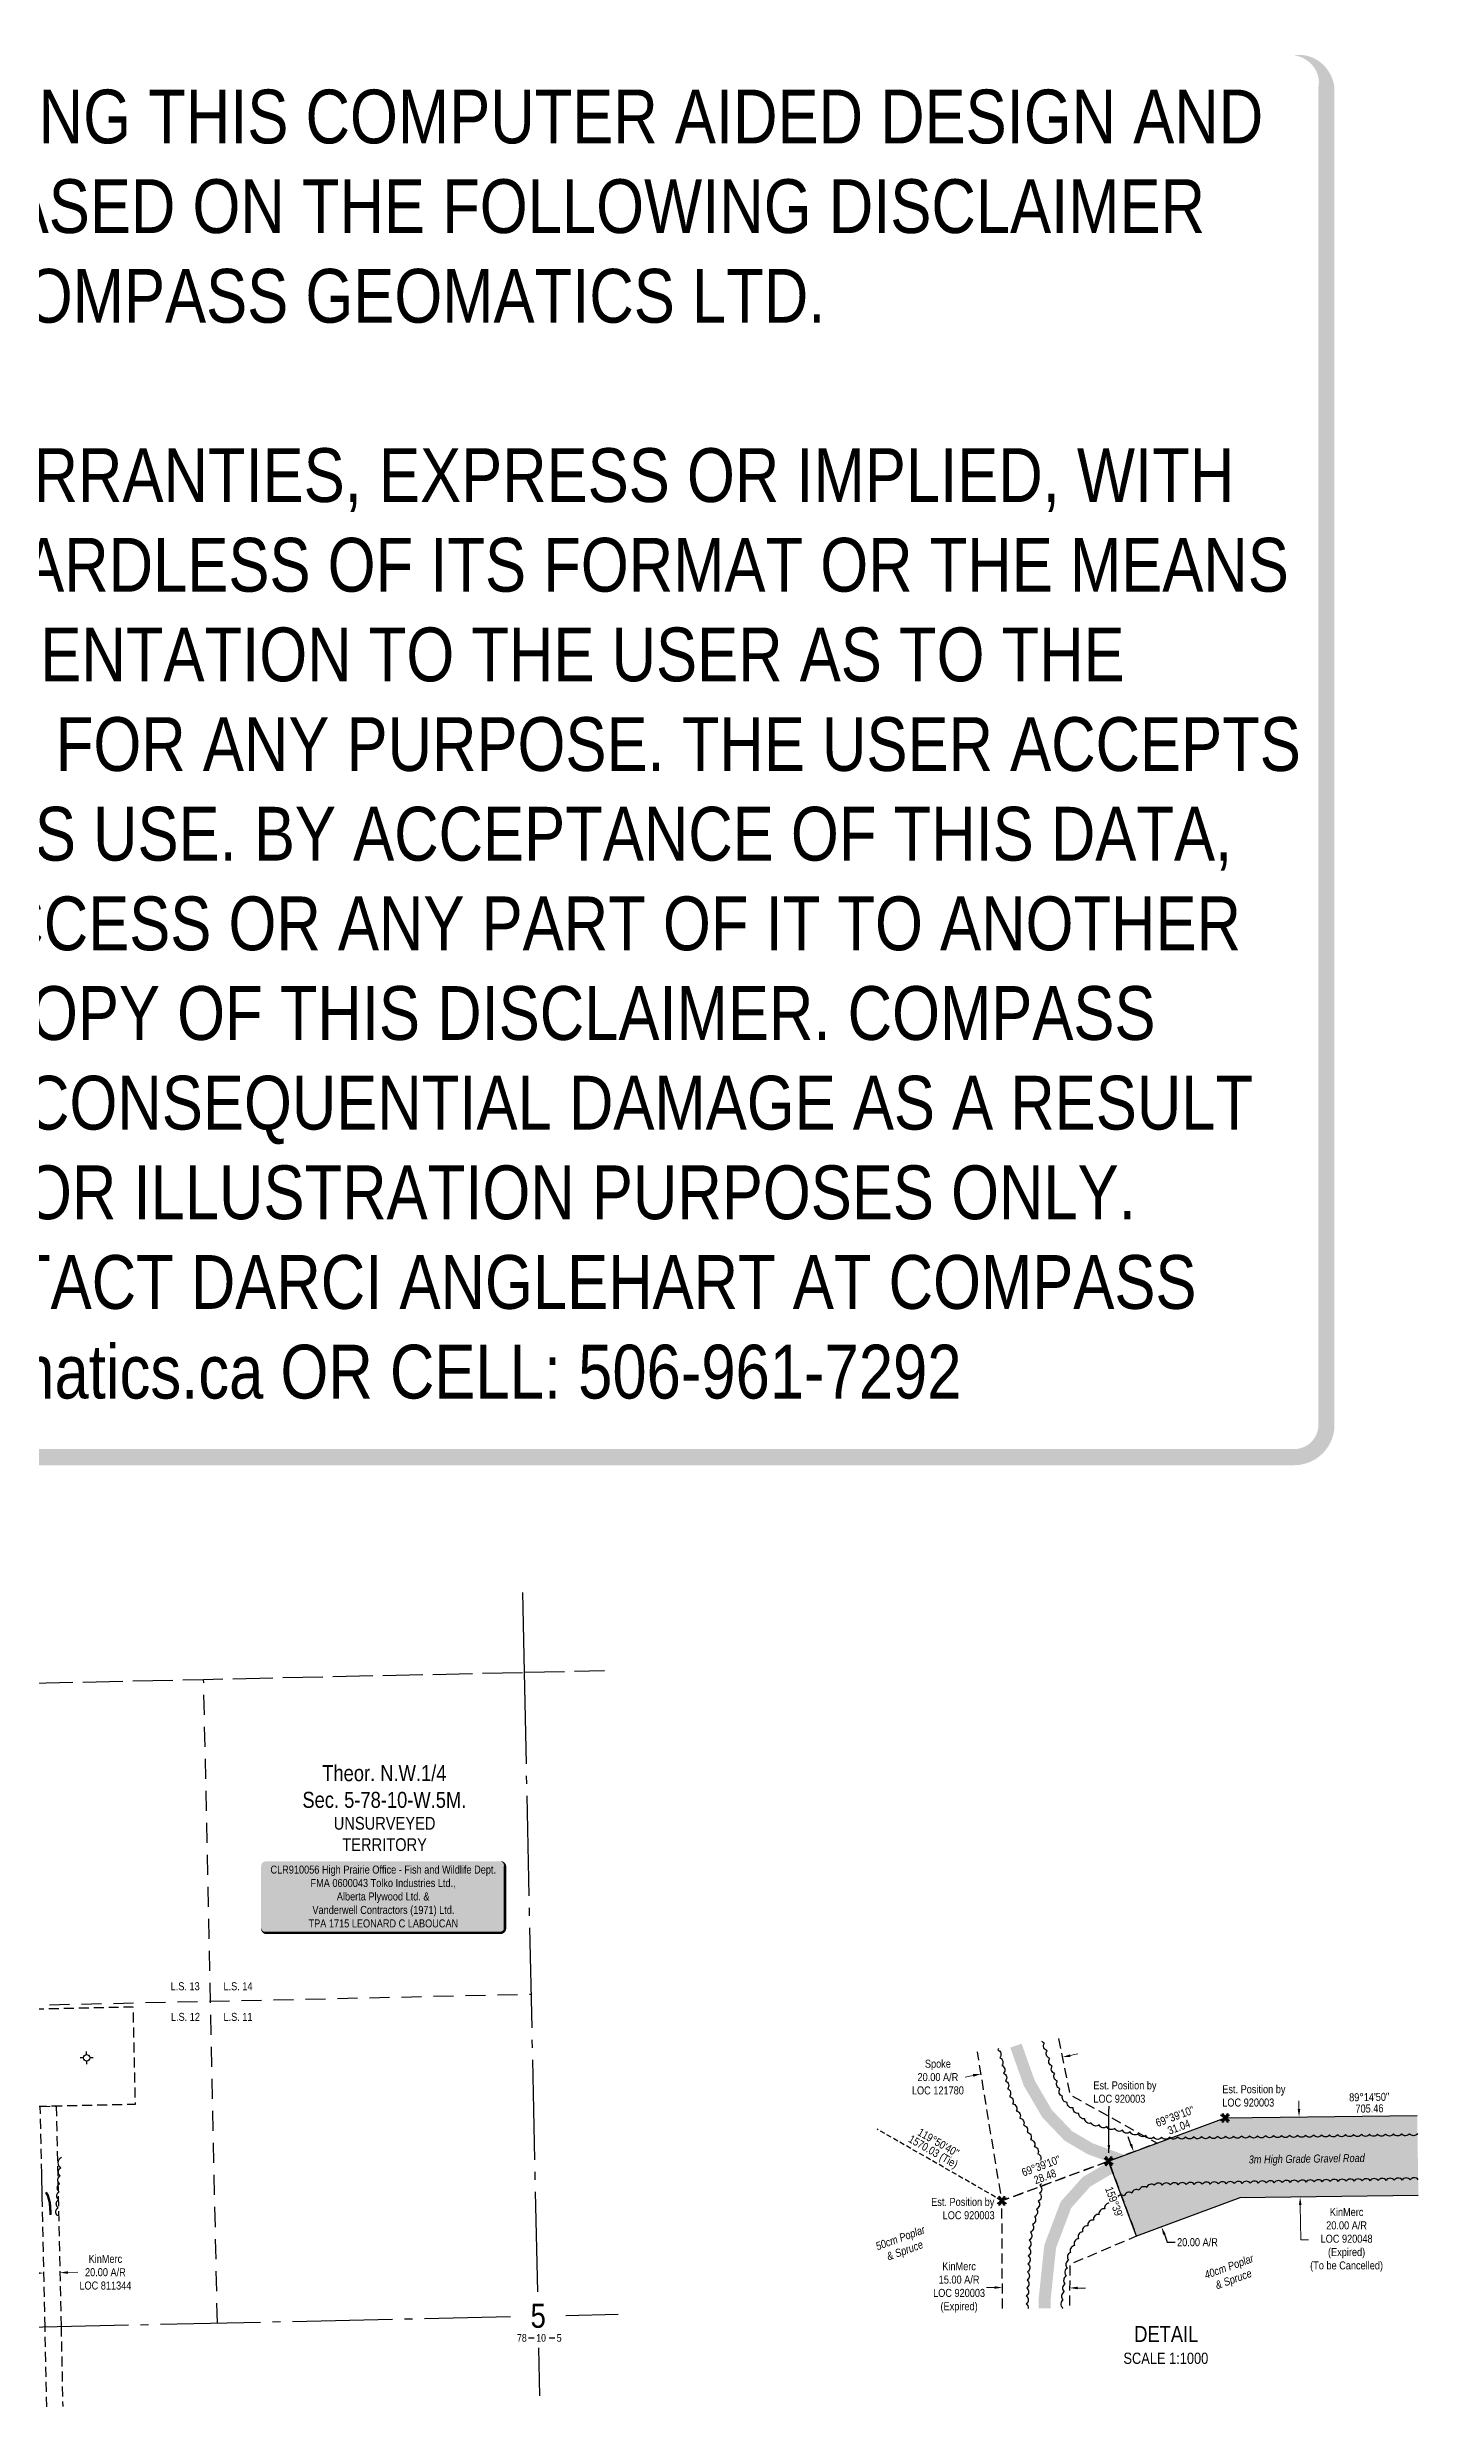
# Model space of a CAD drawing. Extents: x 589216 to 594376, y 6176108 to 6179908.
# Drawn here: x 592655 to 594376, y 6176960 to 6179908 of the extents above; entities that cross this region are included whole.
import ezdxf
from ezdxf.enums import TextEntityAlignment as Align

# ---------------------------------------------------------------- set-up
doc = ezdxf.new("R2010")
doc.units = 0
doc.header["$LTSCALE"] = 5
doc.header["$PDSIZE"] = 0.5
for name, pattern in [('0', [1, 1, 0]), ('foc-ACCESSROAD', [3.75, 2.5, -1.25]), ('foc-LSD', [8, 5, -3]), ('foc-QUARTERLINE', [33, 25, -3, 2, -3]), ('foc-TIELINE', [1.875, 1.25, -0.625]), ('foc-UNSURVEYED', [12.5, 10, -2.5])]:
    doc.linetypes.add(name, pattern=pattern)
doc.layers.get('Defpoints').update_dxf_attribs({"color": 9})
for name, color, linetype in [('10', 1, 'Continuous'), ('9', 3, 'Continuous'), ('AS-ROADS', 254, 'Continuous'), ('C-AR', 13, 'foc-ACCESSROAD'), ('C-SYMBOL', 7, 'Continuous'), ('CG-NOTES', 7, 'Continuous'), ('F-AR', 190, 'foc-ACCESSROAD'), ('F-WS', 190, 'foc-ACCESSROAD'), ('F-WS-S', 190, 'Continuous'), ('L-BD', 7, 'Continuous'), ('L-BD1', 253, 'Continuous'), ('L-MON', 1, 'Continuous'), ('L-QSEC', 8, 'foc-QUARTERLINE'), ('L-SECLBL', 7, 'Continuous'), ('L-SECTION-LSD', 7, 'foc-LSD'), ('L-TIE', 7, 'foc-TIELINE'), ('L-UNS-T', 3, 'Continuous'), ('L-USEC', 7, 'foc-UNSURVEYED'), ('P-PROPOSED', 10, 'Continuous'), ('P-PROPOSED-H', 21, 'Continuous'), ('P-TXT', 4, 'Continuous'), ('T-BUSH', 110, '0'), ('T-BUSH-T', 110, 'Continuous')]:
    doc.layers.add(name, color=color, linetype=linetype)
for name, color, linetype, lineweight in [('C-AR-T', 13, 'Continuous', 9), ('F-AR-T', 190, 'Continuous', 9), ('T-TEXT', 48, 'Continuous', 18)]:
    doc.layers.add(name, color=color, linetype=linetype, lineweight=lineweight)
doc.layers.add('DISCLAIMER', color=7, linetype='Continuous', plot=False)
doc.styles.add('100L', font='ARIALN.TTF', dxfattribs={"height": 11})
doc.styles.add('175L', font='ARIALN.TTF', dxfattribs={"height": 20})
doc.styles.add('80', font='ARIALN.TTF', dxfattribs={"height": 10})
doc.styles.add('80CG', font='ARIALN.TTF', dxfattribs={"height": 10})
doc.styles.add('80L', font='ARIALN.TTF', dxfattribs={"height": 10})
doc.styles.add('80LS', font='ARIALNI.TTF', dxfattribs={"height": 10})
doc.styles.add('SIMPLEX', font='ARIALN.TTF')
doc.dimstyles.new('Compass 5 000', dxfattribs={"dimscale": 5, "dimtxt": 9, "dimasz": 2, "dimexe": 0.2, "dimexo": 0.0625, "dimgap": 0.5, "dimtad": 0, "dimtih": 1, "dimtoh": 1, "dimzin": 0, "dimdsep": 46, "dimtxsty": '80CG', "dimcen": 0.1, "dimse1": 1, "dimse2": 1, "dimclrd": 256, "dimclrt": 256, "dimaunit": 1, "dimadec": 4, "dimazin": 0, "dimtfac": 0.06, "dimtofl": 0, "dimtmove": 0, "dimatfit": 1, "dimfxl": 0.2, "dimtolj": 1, "dimtzin": 0, "dimlwd": -1, "dimarcsym": 0})

# ---------------------------------------------------------------- blocks, each defined once
blk = doc.blocks.new('L-SECLBL')
at = {"layer": '9', "color": 7}
for p, q in [((-5.1, -27.8), (-12.3, -27.8)), ((20.7, -27.8), (13.5, -27.8))]:
    blk.add_line(p, q, dxfattribs=at)
at = {"layer": '10', "color": 2, "style": 'SIMPLEX'}
blk.add_attdef('SEC', text='', height=30, dxfattribs=at).set_placement((0, 0), align=Align.MIDDLE)
at = {"layer": '10', "color": 5, "style": '80L'}
blk.add_attdef('TWP', text='', height=9.5, dxfattribs=at).set_placement((-14.4, -27.4), align=Align.MIDDLE_RIGHT)
blk.add_attdef('RGE', text='', height=9.5, dxfattribs=at).set_placement((3.6, -27.4), align=Align.MIDDLE_CENTER)
blk.add_attdef('MER', text='', height=9.5, dxfattribs=at).set_placement((23.2, -27.4), align=Align.MIDDLE_LEFT)
blk = doc.blocks.new('*U432')
h = blk.add_hatch(color=255)
edge = h.paths.add_edge_path()
edge.add_line((-146.5, -45.5), (146.5, -45.5))
edge.add_arc((146.5, -39.5), 6, 270, 360)
edge.add_line((152.5, -39.5), (152.5, 38))
edge.add_arc((146.5, 38), 6, 0, 90)
edge.add_line((146.5, 44), (-146.5, 44))
edge.add_arc((-146.5, 38), 6, 90, 180)
edge.add_line((-152.5, 38), (-152.5, -39.5))
edge.add_arc((-146.5, -39.5), 6, 180, 270)
at = {"color": 44, "flags": 128}
blk.add_lwpolyline([(-146.5, -45.5, 3, 3, 0), (146.5, -45.5, 3, 3, 0.414214), (152.5, -39.5, 3, 3, 0), (152.5, 38, 3, 0, 0.414214), (146.5, 44, 0, 0, 0), (-146.5, 44, 0, 0, 0.414214), (-152.5, 38, 0, 0, 0), (-152.5, -39.5, 0, 3, 0.414214)], format="xyseb", close=True, dxfattribs=at)
at = {"color": 44, "style": '80'}
blk.add_attdef('ENTER_TEXT_001', (-36, -5), '', height=10, dxfattribs=at)
blk = doc.blocks.new('*D439')
at = {"layer": 'C-AR-T', "transparency": 16777216}
for p, q in [((592641.3, 6177127.2), (592631.3, 6177127)), ((592681.3, 6177128.1), (592693.9, 6177128.4))]:
    blk.add_line(p, q, dxfattribs=at)
for points in [[(592681.3, 6177129.7), (592681.3, 6177126.4), (592671.3, 6177127.9)], [(592641.3, 6177128.9), (592641.3, 6177125.6), (592651.3, 6177127.4)]]:
    blk.add_solid(points, dxfattribs=at)
at = {"layer": 'Defpoints', "color": 0, "transparency": 16777216}
for p in [(592649.8, 6177196), (592669.8, 6177196.4), (592671.3, 6177127.9)]:
    blk.add_point(p, dxfattribs=at)
at = {"layer": 'C-AR-T', "transparency": 16777216, "insert": (592728.2, 6177128.4), "char_height": 10, "attachment_point": 5, "style": '80CG'}
blk.add_mtext('\\A1;KinMerc\\P20.00 A/R\\PLOC 811344', dxfattribs=at)
blk = doc.blocks.new('GABD')
for p, q in [((-0.81, 0), (-1.62, 0)), ((0, 0.81), (0, 1.62)), ((1.62, 0), (0.81, 0)), ((0, -0.81), (0, -1.62))]:
    blk.add_line(p, q)
blk.add_circle((0, 0), 0.8)
blk = doc.blocks.new('TEMP')
h = blk.add_hatch(color=255)
h.dxf.hatch_style = 1
h.paths.add_polyline_path([(0, 0.25), (-0.67, 1.15), (-0.67, 0.67), (-1.15, 0.67), (-0.25, 0), (-1.15, -0.67), (-0.67, -0.67), (-0.67, -1.15), (0, -0.25), (0.67, -1.15), (0.67, -0.67), (1.15, -0.67), (0.25, 0), (1.15, 0.67), (0.67, 0.67), (0.67, 1.15)])
h.paths.add_polyline_path([(0.57, 0.85), (0.57, 0.57), (0.85, 0.57), (0.08, 0), (0.85, -0.57), (0.57, -0.57), (0.57, -0.85), (0, -0.08), (-0.57, -0.85), (-0.57, -0.57), (-0.85, -0.57), (-0.08, 0), (-0.85, 0.57), (-0.57, 0.57), (-0.57, 0.85), (0, 0.08)], flags=16)
h = blk.add_hatch(color=1)
h.dxf.hatch_style = 1
h.paths.add_polyline_path([(0, 0.08), (-0.57, 0.85), (-0.57, 0.57), (-0.85, 0.57), (-0.08, 0), (-0.85, -0.57), (-0.57, -0.57), (-0.57, -0.85), (0, -0.08), (0.57, -0.85), (0.57, -0.57), (0.85, -0.57), (0.08, 0), (0.85, 0.57), (0.57, 0.57), (0.57, 0.85)])
at = {"color": 1}
for p, q in [((-0.08, 0), (0.08, 0)), ((0, 0.08), (0, -0.08))]:
    blk.add_line(p, q, dxfattribs=at)
at = {"color": 255, "flags": 128}
blk.add_lwpolyline([(-0.25, 0), (-1.15, 0.67), (-0.67, 0.67), (-0.67, 1.15), (0, 0.25), (0.67, 1.15), (0.67, 0.67), (1.15, 0.67), (0.25, 0), (1.15, -0.67), (0.67, -0.67), (0.67, -1.15), (0, -0.25), (-0.67, -1.15), (-0.67, -0.67), (-1.15, -0.67)], close=True, dxfattribs=at)
at = {"color": 1, "flags": 128}
blk.add_lwpolyline([(-0.08, 0), (-0.85, 0.57), (-0.57, 0.57), (-0.57, 0.85), (0, 0.08), (0.57, 0.85), (0.57, 0.57), (0.85, 0.57), (0.08, 0), (0.85, -0.57), (0.57, -0.57), (0.57, -0.85), (0, -0.08), (-0.57, -0.85), (-0.57, -0.57), (-0.85, -0.57)], close=True, dxfattribs=at)
blk = doc.blocks.new('*D460')
at = {"layer": 'C-AR-T', "transparency": 16777216}
for p, q in [((594220.3, 6177332.4), (594220.1, 6177342.4)), ((594221.9, 6177212.4), (594222.4, 6177168.8)), ((594222.4, 6177168.8), (594232.4, 6177168.8))]:
    blk.add_line(p, q, dxfattribs=at)
at = {"layer": 'C-AR-T', "linetype": 'Continuous', "transparency": 16777216}
for points in [[(594221.9, 6177332.4), (594218.6, 6177332.4), (594220.4, 6177322.4)], [(594223.5, 6177212.5), (594220.2, 6177212.4), (594221.7, 6177222.4)]]:
    blk.add_solid(points, dxfattribs=at)
at = {"layer": 'Defpoints', "color": 0, "linetype": 'Continuous', "transparency": 16777216}
for p in [(594222.6, 6177322.4), (594221.7, 6177222.4), (594223.9, 6177222.5)]:
    blk.add_point(p, dxfattribs=at)
at = {"layer": 'C-AR-T', "linetype": 'Continuous', "transparency": 16777216, "insert": (594279.8, 6177168.8), "char_height": 10, "attachment_point": 5, "style": '80CG'}
blk.add_mtext('\\A1;KinMerc\\P20.00 A/R\\PLOC 920048\\P(Expired)\\P(To be Cancelled)', dxfattribs=at)
blk = doc.blocks.new('*D461')
at = {"layer": 'Defpoints', "color": 0, "linetype": 'Continuous', "transparency": 16777216}
for p in [(594022.7, 6177282.2), (594057.4, 6177188.4), (594048.5, 6177185.1)]:
    blk.add_point(p, dxfattribs=at)
at = {"layer": 'P-TXT', "transparency": 16777216}
for p, q in [((594010.3, 6177288.2), (594006.8, 6177297.6)), ((594052, 6177175.8), (594055.6, 6177165.9)), ((594055.6, 6177165.9), (594065.6, 6177165.9))]:
    blk.add_line(p, q, dxfattribs=at)
at = {"layer": 'P-TXT', "linetype": 'Continuous', "transparency": 16777216}
for points in [[(594011.8, 6177288.8), (594008.7, 6177287.7), (594013.7, 6177278.9)], [(594053.5, 6177176.3), (594050.4, 6177175.2), (594048.5, 6177185.1)]]:
    blk.add_solid(points, dxfattribs=at)
at = {"layer": 'P-TXT', "linetype": 'Continuous', "transparency": 16777216, "insert": (594093.4, 6177165.9), "char_height": 10, "attachment_point": 5, "style": '80CG'}
blk.add_mtext('\\A1;20.00 A/R', dxfattribs=at)
blk = doc.blocks.new('*D462')
at = {"layer": 'Defpoints', "color": 0, "linetype": 'Continuous', "transparency": 16777216}
for p in [(593924.3, 6177397.6), (593924.4, 6177397.1), (593822.7, 6177376.8)]:
    blk.add_point(p, dxfattribs=at)
at = {"layer": 'F-AR-T', "transparency": 16777216}
for p, q in [((593934.2, 6177399.1), (593944, 6177401.1)), ((593813.1, 6177374.2), (593803.2, 6177372.2))]:
    blk.add_line(p, q, dxfattribs=at)
at = {"layer": 'F-AR-T', "linetype": 'Continuous', "transparency": 16777216}
for points in [[(593933.9, 6177400.7), (593934.6, 6177397.4), (593924.4, 6177397.1)], [(593812.7, 6177375.9), (593813.4, 6177372.6), (593822.9, 6177376.2)]]:
    blk.add_solid(points, dxfattribs=at)
at = {"layer": 'F-AR-T', "linetype": 'Continuous', "transparency": 16777216, "insert": (593768.9, 6177372.2), "char_height": 10, "attachment_point": 5, "style": '80CG'}
blk.add_mtext('\\A1;Spoke\\P20.00 A/R\\PLOC 121780', dxfattribs=at)
blk = doc.blocks.new('*D463')
at = {"layer": 'C-AR-T', "transparency": 16777216}
for p, q in [((593839.7, 6177109.3), (593829.7, 6177109.4)), ((593943.6, 6177108.7), (593953.6, 6177108.7))]:
    blk.add_line(p, q, dxfattribs=at)
at = {"layer": 'C-AR-T', "linetype": 'Continuous', "transparency": 16777216}
for points in [[(593839.7, 6177111), (593839.6, 6177107.7), (593849.7, 6177109.3)], [(593943.6, 6177110.4), (593943.6, 6177107.1), (593933.6, 6177108.8)]]:
    blk.add_solid(points, dxfattribs=at)
at = {"layer": 'Defpoints', "color": 0, "linetype": 'Continuous', "transparency": 16777216}
for p in [(593933.6, 6177108.8), (593849.6, 6177095.4), (593933.5, 6177094.9)]:
    blk.add_point(p, dxfattribs=at)
at = {"layer": 'C-AR-T', "linetype": 'Continuous', "transparency": 16777216, "insert": (593795.4, 6177109.4), "char_height": 10, "attachment_point": 5, "style": '80CG'}
blk.add_mtext('\\A1;KinMerc\\P15.00 A/R\\PLOC 920003\\P(Expired)', dxfattribs=at)
blk = doc.blocks.new('Disclaimer_Legal')
at = {"layer": 'DISCLAIMER', "color": 254, "flags": 128}
blk.add_lwpolyline([(-3612.9, -1104.6, 37.5, 37.5, 0), (4096.1, -1104.6, 37.5, 37.5, 0.414214), (4171.1, -1029.6, 37.5, 37.5, 0), (4171.1, 2078.7, 37.5, 0, 0.414214), (4096.1, 2153.7, 0, 0, 0), (-3612.9, 2153.7, 0, 0, 0.414214), (-3687.9, 2078.7, 0, 0, 0), (-3687.9, -1029.6, 0, 37.5, 0.414214)], format="xyseb", close=True, dxfattribs=at)
at = {"layer": 'DISCLAIMER', "color": 254, "insert": (241.6, 533.9), "char_height": 125, "width": 7717.568, "attachment_point": 5, "style": '80'}
blk.add_mtext('NOTICE TO THE CORPORATION, PERSON &/OR PERSONS REGARDING THIS COMPUTER AIDED DESIGN AND DRAFTING (CADD) FILES. ACCEPTANCE OF THE CADD DATA IS BASED ON THE FOLLOWING DISCLAIMER WHICH COVERS ALL CADD DATA RECIEVED FROM COMPASS GEOMATICS LTD.\\P{\\fArial Narrow|b1|i0|c0|p34;DISCLAIMER}\\PCOMPASS GEOMATICS LTD. MAKES NO REPRESENTATION OR WARRANTIES, EXPRESS OR IMPLIED, WITH RESPECT TO THE REUSE OF THE DATA PROVIDED HEREWITH, REGARDLESS OF ITS FORMAT OR THE MEANS OF ITS TRANSMISSION. THERE IS NO GUARANTEE OR REPRESENTATION TO THE USER AS TO THE ACCURACY, CURRENCY, SUITABILITY OR RELIABILITY OF THIS DATA FOR ANY PURPOSE. THE USER ACCEPTS THE DATA "AS IS", AND ASSUMES ALL RISKS ASSOCIATED WITH ITS USE. BY ACCEPTANCE OF THIS DATA, THE USER AGREES NOT TO TRANSMIT THIS DATA OR PROVIDE ACCESS OR ANY PART OF IT TO ANOTHER PARTY UNLESS THE USER SHALL INCLUDE WITH THE DATA A COPY OF THIS DISCLAIMER. COMPASS GEOMATICS LTD. ASSUMES NO RESPONSIBILITY FOR ACTUAL OR CONSEQUENTIAL DAMAGE AS A RESULT OF ANY USER\'S RELIANCE ON THIS DATA. THIS CADD FILE IS FOR ILLUSTRATION PURPOSES ONLY.\\PIF YOU REQUIRE MORE ACCURATE INFORMATION, PLEASE CONTACT DARCI ANGLEHART AT COMPASS GEOMATICS LTD. VIA EMAIL: darci.anglehart@compassgeomatics.ca OR CELL: 506-961-7292', dxfattribs=at)

msp = doc.modelspace()

# ---------------------------------------------------------------- hatches: boundary and pattern name
at = {"layer": 'P-PROPOSED-H'}
h = msp.add_hatch(color=256, dxfattribs=at)
h.dxf.hatch_style = 1
h.paths.add_polyline_path([(594369.488, 6177224.378), (594146.413, 6177221.447), (594017.139, 6177173.504), (593982.381, 6177267.227), (594127.839, 6177321.172), (594368.174, 6177324.33)])

# ---------------------------------------------------------------- linework, layer by layer
at = {"layer": 'AS-ROADS', "flags": 128}
for points, const_width in [([(594000.853, 6177267.479), (593979.973, 6177275.164), (593959.208, 6177282.714), (593931.938, 6177298.764), (593905.378, 6177326.579), (593883.088, 6177364.764), (593866.483, 6177411.557)], 14.994), ([(594368.873, 6177271.18), (594035.738, 6177265.289), (594000.848, 6177267.454), (593979.138, 6177255.724), (593954.633, 6177241.369), (593928.948, 6177212.619), (593909.233, 6177160.379), (593902.353, 6177094.764), (593902.295, 6177083.314)], 14.994), ([(592659.759, 6177200.091), (592658.742, 6177215.148), (592656.202, 6177224.441), (592653.783, 6177228.247)], 2.999)]:
    msp.add_lwpolyline(points, dxfattribs=dict(at, const_width=const_width))
at = {"layer": 'C-AR'}
msp.add_lwpolyline([(592654.883, 6176960.287), (592652.741, 6177060.214), (592649.256, 6177222.812), (592649.074, 6177231.296), (592648.826, 6177242.822), (592648.645, 6177251.305), (592646.841, 6177335.481), (592666.846, 6177335.921), (592672.746, 6177060.653), (592674.888, 6176960.727)], dxfattribs=at)
at = {"layer": 'C-AR', "flags": 128}
msp.add_lwpolyline([(593849.644, 6177083.026), (593848.907, 6177217.726), (593982.381, 6177267.227), (594017.139, 6177173.504), (593933.769, 6177138.079), (593933.445, 6177083.484)], dxfattribs=at)
at = {"layer": 'F-AR', "flags": 128}
msp.add_lwpolyline([(593919.664, 6177420.302), (593934.032, 6177350.218), (594042.995, 6177289.706), (593982.381, 6177267.227), (593848.907, 6177217.726), (593818.334, 6177403.639)], dxfattribs=at)
at = {"layer": 'F-WS', "flags": 128}
msp.add_lwpolyline([(592673.259, 6177336.059), (592653.254, 6177335.618), (592643.252, 6177335.398), (592640.636, 6177457.431), (592762.667, 6177460.115), (592765.283, 6177338.083), (592673.259, 6177336.059)], close=True, dxfattribs=at)
at = {"layer": 'L-QSEC', "flags": 128}
for points in [[(593252.04, 6177877.955), (593249.897, 6177977.894)], [(593268.635, 6177103.766), (593252.04, 6177877.955)], [(592467.075, 6177056.139), (593234.548, 6177073.02)], [(593303.787, 6177074.543), (593369.215, 6177075.982)], [(593271.419, 6176973.848), (593270.134, 6177033.81)]]:
    msp.add_lwpolyline(points, dxfattribs=at)
at = {"layer": 'L-SECTION-LSD', "flags": 128}
for points in [[(592868.217, 6177064.962), (592851.009, 6177869.133)], [(592458.531, 6177458.227), (593260.659, 6177475.871)]]:
    msp.add_lwpolyline(points, dxfattribs=at)
at = {"layer": 'L-TIE'}
msp.add_line((593848.907, 6177217.726), (593693.07, 6177307.138), dxfattribs=at)
at = {"layer": 'L-USEC', "flags": 128}
for points in [[(592449.986, 6177860.31), (592851.009, 6177869.133), (593252.04, 6177877.955)], [(593252.04, 6177877.955), (593351.976, 6177880.153)]]:
    msp.add_lwpolyline(points, dxfattribs=at)
at = {"layer": 'P-PROPOSED'}
msp.add_lwpolyline([(594369.488, 6177224.378), (594146.413, 6177221.447), (594017.139, 6177173.504), (593982.381, 6177267.227), (594127.839, 6177321.172), (594368.174, 6177324.33)], dxfattribs=at)
at = {"layer": 'T-BUSH', "linetype": 'Continuous', "flags": 128}
for points in [[(593844.902, 6177408.008, -0.08602632), (593843.823, 6177406.225, -0.52056705), (593846.237, 6177396.525, -0.52056705), (593848.652, 6177386.825, -0.52056705), (593851.066, 6177377.125, -0.52056705), (593853.481, 6177367.425, -0.52056705), (593855.896, 6177357.725, -0.52056705), (593858.31, 6177348.025, -0.52056705), (593862.345, 6177338.926, -0.52056705), (593866.845, 6177330, -0.52056705), (593871.345, 6177321.074, -0.52056705), (593875.845, 6177312.149, -0.52056705), (593880.345, 6177303.223, -0.52056705), (593884.845, 6177294.297, -0.52056705), (593889.345, 6177285.371, -0.52056705), (593893.845, 6177276.445, -0.52056705), (593896.236, 6177267.021, -0.52056705), (593896.201, 6177257.025, -0.52056705), (593896.167, 6177247.029, -0.52056705), (593896.132, 6177237.033, -0.52056705), (593896.097, 6177227.037, -0.52056705), (593894.445, 6177217.248, -0.52056705), (593891.97, 6177207.563, -0.52056705), (593889.494, 6177197.878, -0.52056705), (593887.019, 6177188.194, -0.52056705), (593884.543, 6177178.509, -0.52056705), (593882.934, 6177168.693, -0.52056705), (593882.435, 6177158.71, -0.52056705), (593881.935, 6177148.726, -0.52056705), (593881.435, 6177138.743, -0.52056705), (593880.936, 6177128.759, -0.52056705), (593880.436, 6177118.775, -0.52056705), (593879.937, 6177108.792, -0.52056705), (593879.437, 6177098.808, -0.52056705), (593879.201, 6177088.817, -0.27094289), (593881.732, 6177083.201, -0.27094289)], [(594368.468, 6177301.675, -0.52056705), (594358.473, 6177301.532, -0.52056705), (594348.478, 6177301.388, -0.52056705), (594338.483, 6177301.245, -0.52056705), (594328.488, 6177301.101, -0.52056705), (594318.493, 6177300.958, -0.52056705), (594308.498, 6177300.815, -0.52056705), (594298.503, 6177300.671, -0.52056705), (594288.508, 6177300.528, -0.52056705), (594278.513, 6177300.384, -0.52056705), (594268.518, 6177300.241, -0.52056705), (594258.523, 6177300.098, -0.52056705), (594248.528, 6177299.954, -0.52056705), (594238.533, 6177299.811, -0.52056705), (594228.538, 6177299.667, -0.52056705), (594218.543, 6177299.524, -0.52056705), (594208.548, 6177299.381, -0.52056705), (594198.553, 6177299.237, -0.52056705), (594188.558, 6177299.094, -0.52056705), (594178.563, 6177298.951, -0.52056705), (594168.568, 6177298.807, -0.52056705), (594158.573, 6177298.664, -0.52056705), (594148.578, 6177298.52, -0.52056705), (594138.583, 6177298.377, -0.52056705), (594128.588, 6177298.234, -0.52056705), (594118.593, 6177298.09, -0.52056705), (594108.598, 6177297.947, -0.52056705), (594098.603, 6177297.803, -0.52056705), (594088.608, 6177297.66, -0.52056705), (594078.613, 6177297.517, -0.52056705), (594068.617, 6177297.373, -0.52056705), (594058.622, 6177297.23, -0.52056705), (594048.627, 6177297.086, -0.52056705), (594038.641, 6177297.028, -0.52056705), (594028.896, 6177299.254, -0.52056705), (594019.151, 6177301.48, -0.52056705), (594009.406, 6177303.706, -0.52056705), (593999.661, 6177305.932, -0.52056705), (593989.916, 6177308.158, -0.52056705), (593980.171, 6177310.384, -0.52056705), (593970.426, 6177312.609, -0.52056705), (593960.681, 6177314.835, -0.52056705), (593952.555, 6177320.106, -0.52056705), (593945.265, 6177326.944, -0.52056705), (593937.974, 6177333.782, -0.52056705), (593930.683, 6177340.621, -0.52056705), (593924.696, 6177348.299, -0.52056705), (593921.484, 6177357.765, -0.52056705), (593918.273, 6177367.231, -0.52056705), (593915.062, 6177376.698, -0.52056705), (593911.85, 6177386.164, -0.52056705), (593908.639, 6177395.63, -0.52056705), (593905.427, 6177405.096, -0.52056705), (593902.216, 6177414.562, -0.16909937), (593898.941, 6177416.895, -0.16909937)], [(594369.254, 6177243.936, 0.52056705), (594359.26, 6177243.729, 0.52056705), (594349.266, 6177243.522, 0.52056705), (594339.272, 6177243.315, 0.52056705), (594329.278, 6177243.108, 0.52056705), (594319.284, 6177242.901, 0.52056705), (594309.29, 6177242.694, 0.52056705), (594299.296, 6177242.487, 0.52056705), (594289.302, 6177242.28, 0.52056705), (594279.308, 6177242.073, 0.52056705), (594269.314, 6177241.866, 0.52056705), (594259.321, 6177241.659, 0.52056705), (594249.327, 6177241.452, 0.52056705), (594239.333, 6177241.245, 0.52056705), (594229.339, 6177241.038, 0.52056705), (594219.345, 6177240.831, 0.52056705), (594209.351, 6177240.624, 0.52056705), (594199.357, 6177240.417, 0.52056705), (594189.363, 6177240.21, 0.52056705), (594179.369, 6177240.003, 0.52056705), (594169.375, 6177239.796, 0.52056705), (594159.381, 6177239.59, 0.52056705), (594149.387, 6177239.383, 0.52056705), (594139.393, 6177239.176, 0.52056705), (594129.4, 6177238.969, 0.52056705), (594119.406, 6177238.762, 0.52056705), (594109.412, 6177238.555, 0.52056705), (594099.418, 6177238.348, 0.52056705), (594089.424, 6177238.141, 0.52056705), (594079.43, 6177237.934, 0.52056705), (594069.436, 6177237.727, 0.52056705), (594059.442, 6177237.52, 0.52056705), (594049.448, 6177237.313, 0.52056705), (594039.454, 6177237.106, 0.52056705), (594029.964, 6177234.25, 0.52056705), (594020.593, 6177230.772, 0.52056705), (594011.221, 6177227.295, 0.52056705), (594001.849, 6177223.817, 0.52056705), (593992.478, 6177220.34, 0.52056705), (593984.455, 6177214.765, 0.52056705), (593977.407, 6177207.677, 0.52056705), (593970.358, 6177200.589, 0.52056705), (593963.31, 6177193.501, 0.52056705), (593956.261, 6177186.413, 0.52056705), (593949.708, 6177178.947, 0.52056705), (593944.708, 6177170.29, 0.52056705), (593939.709, 6177161.634, 0.52056705), (593934.71, 6177152.978, 0.52056705), (593932.124, 6177143.495, 0.52056705), (593930.762, 6177133.592, 0.52056705), (593929.399, 6177123.689, 0.52056705), (593928.036, 6177113.786, 0.52056705), (593926.673, 6177103.884, 0.52056705), (593925.31, 6177093.981, 0.52056705), (593925.064, 6177083.998, 0.03688447), (593924.364, 6177083.434, 0.03688447)]]:
    msp.add_lwpolyline(points, format="xyb", dxfattribs=at)
at = {"layer": 'T-BUSH', "flags": 128}
msp.add_lwpolyline([(592668.516, 6177198.996, -0.52056705), (592669.144, 6177208.972, -0.52056705), (592669.772, 6177218.948, -0.52056705), (592670.4, 6177228.925, -0.52056705), (592671.028, 6177238.901, -0.52056705), (592671.656, 6177248.877, -0.52056705), (592672.284, 6177258.853, -0.52056705), (592673.118, 6177272.103, -0.52056705)], format="xyb", dxfattribs=at)

# ---------------------------------------------------------------- block references
at = {"linetype": 'Continuous', "xscale": 0.5375512000738386, "yscale": 0.5375512000738386, "zscale": 0.5375512000738386}
msp.add_blockref('Disclaimer_Legal', (592012.433, 6178740.603), dxfattribs=at)
ref = msp.add_blockref('*U432', (593075.338, 6177597.862), dxfattribs=dict(xscale=0.99960621, yscale=0.99960621, zscale=0.99960621))
ref.add_attrib('ENTER_TEXT_001', 'CLR910056 High Prairie Office - Fish and Wildlife Dept.', (592934.578, 6177626.464), dxfattribs={"color": 44, "height": 9.99606, "style": '80'})
ref.add_attrib('ENTER_TEXT_002', 'FMA 0600043 Tolko Industries Ltd.,', (592984.64, 6177609.763), dxfattribs={"color": 44, "height": 9.99606, "style": '80'})
ref.add_attrib('ENTER_TEXT_003', 'Alberta Plywood Ltd. &', (593017.54, 6177592.932), dxfattribs={"color": 44, "height": 9.99606, "style": '80'})
ref.add_attrib('ENTER_TEXT_004', 'Vanderwell Contractors (1971) Ltd.', (592987.01, 6177576.095), dxfattribs={"color": 44, "height": 9.99606, "style": '80'})
ref.add_attrib('ENTER_TEXT_005', 'TPA 1715 LEONARD C LABOUCAN', (592982.134, 6177559.258), dxfattribs={"color": 44, "height": 9.99606, "style": '80'})
at = {"layer": 'F-WS-S', "color": 2, "xscale": 4.998031049999994, "yscale": 4.998031049999994, "zscale": 4.998031049999994}
msp.add_blockref('GABD', (592704.738, 6177396.31), dxfattribs=at)
at = {"layer": 'L-MON', "xscale": 4.99803105, "yscale": 4.99803105, "zscale": 4.99803105}
for p in [(594127.839, 6177321.172), (593848.907, 6177217.726)]:
    msp.add_blockref('TEMP', p, dxfattribs=at)
at = {"layer": 'L-MON', "linetype": 'Continuous', "xscale": 4.99803105, "yscale": 4.99803105, "zscale": 4.99803105}
msp.add_blockref('TEMP', (593982.381, 6177267.227), dxfattribs=at)
at = {"layer": 'L-SECLBL', "xscale": 0.99960621, "yscale": 0.99960621, "zscale": 0.99960621}
msp.add_blockref('L-SECLBL', (593269.277, 6177073.784), dxfattribs=at).add_auto_attribs({'SEC': '5', 'TWP': '78', 'RGE': '10', 'MER': '5'})

# ---------------------------------------------------------------- texts
at = {"layer": 'C-SYMBOL', "color": 3, "insert": (593076.914, 6177761.961), "char_height": 19.99212, "width": 368.41428, "attachment_point": 2, "style": '175L'}
msp.add_mtext('Theor. N.W.1/4\\PSec. 5-78-10-W.5M.', dxfattribs=at)
at = {"layer": 'CG-NOTES', "color": 3, "insert": (593972.239, 6177061.239), "char_height": 19.99212, "width": 161.79776, "attachment_point": 1, "style": '80CG'}
msp.add_mtext('\\pi42.10107;DETAIL\\P\\pi28.62956;{\\H0.7x;SCALE 1:1000}', dxfattribs=at)
at = {"layer": 'L-BD', "style": '80L'}
for s, p in [("119°50'40''", (593769.67, 6177290.56)), ('1570.03 (Tie)', (593762.581, 6177278.204))]:
    msp.add_text(s, height=9.99606, rotation=330.155, dxfattribs=at).set_placement(p, align=Align.MIDDLE)
at = {"layer": 'L-BD1', "linetype": 'Continuous', "style": '80L'}
for s, p in [("69°39'10''", (594065.175, 6177323.253)), ('31.04', (594070.128, 6177309.897))]:
    msp.add_text(s, height=9.9961, rotation=20.3479, dxfattribs=at).set_placement(p, align=Align.MIDDLE)
at = {"layer": 'L-BD1', "style": '80L'}
for s, p in [("89°14'50''", (594308.205, 6177347.285)), ('705.46', (594308.392, 6177333.042))]:
    msp.add_text(s, height=9.9961, rotation=0.753, dxfattribs=at).set_placement(p, align=Align.MIDDLE)
at = {"layer": 'L-MON', "char_height": 9.99613, "attachment_point": 1, "style": '80L'}
for s, insert in [('Est. Position by LOC 920003', (594124.432, 6177362.108)), ('\\pi1.00684;Est. Position by \\P\\pi15.36008;LOC 920003', (593759.529, 6177221.294))]:
    msp.add_mtext_dynamic_manual_height_columns(s, width=78.93711, gutter_width=50.001, heights=[0], dxfattribs=dict(at, insert=insert))
at = {"layer": 'L-UNS-T', "color": 3, "insert": (593077.236, 6177675.916), "char_height": 15.9937, "attachment_point": 5, "style": '80L'}
msp.add_mtext_dynamic_manual_height_columns('UNSURVEYED TERRITORY', width=126.36397, gutter_width=47.481, heights=[0], dxfattribs=at)
at = {"layer": 'T-BUSH-T', "char_height": 9.99606, "width": 67.28359, "attachment_point": 2, "rotation": 20, "style": '80LS'}
for s, insert in [('50cm Poplar\\P& Spruce', (593720.203, 6177176.121)), ('40cm Poplar\\P& Spruce', (594131.007, 6177140.187))]:
    msp.add_mtext(s, dxfattribs=dict(at, insert=insert))
at = {"layer": 'T-TEXT', "style": '80LS'}
msp.add_text('3m High Grade Gravel Road', height=9.99606, rotation=0.793666, dxfattribs=at).set_placement((594230.011, 6177270.27), align=Align.MIDDLE_CENTER)

# ---------------------------------------------------------------- dimensions: what is measured, and where the dimension line sits
at = {"layer": 'C-AR-T', "linetype": 'Continuous'}
for base, p1, p2, angle, text, picture, middle in [((594221.72, 6177222.436), (594222.595, 6177322.417), (594223.908, 6177222.465), 270.752983, 'KinMerc\\P20.00 A/R\\PLOC 920048\\P(Expired)\\P(To be Cancelled)', '*D460', (594279.758, 6177168.81)), ((593933.595, 6177108.785), (593849.577, 6177095.35), (593933.512, 6177094.851), 359.659556, 'KinMerc\\P15.00 A/R\\PLOC 920003\\P(Expired)', '*D463', (593795.359, 6177109.403))]:
    dim = msp.add_linear_dim(base=base, p1=p1, p2=p2, angle=angle, text=text, dimstyle='Compass 5 000', dxfattribs=at)
    dim.commit()
    dim.dimension.update_dxf_attribs({"geometry": picture, "text_midpoint": middle, "dimtype": 161})
at = {"layer": 'C-AR-T'}
dim = msp.add_linear_dim(base=(592671.305, 6177127.868), p1=(592649.832, 6177195.953), p2=(592669.837, 6177196.381), angle=1.227892, text='KinMerc\\P20.00 A/R\\PLOC 811344', dimstyle='Compass 5 000', dxfattribs=at)
dim.commit()
dim.dimension.update_dxf_attribs({"geometry": '*D439', "text_midpoint": (592728.162, 6177128.352), "dimtype": 161})
at = {"layer": 'F-AR-T', "linetype": 'Continuous'}
dim = msp.add_linear_dim(base=(593924.429, 6177397.059), p1=(593822.745, 6177376.821), p2=(593924.309, 6177397.643), angle=11.586084, text='Spoke\\P20.00 A/R\\PLOC 121780', dimstyle='Compass 5 000', dxfattribs=at)
dim.commit()
dim.dimension.update_dxf_attribs({"geometry": '*D462', "text_midpoint": (593768.903, 6177372.203), "dimtype": 161})
at = {"layer": 'P-TXT', "linetype": 'Continuous'}
dim = msp.add_linear_dim(base=(594048.496, 6177185.133), p1=(594022.654, 6177282.163), p2=(594057.413, 6177188.44), angle=290.3479, text='20.00 A/R', dimstyle='Compass 5 000', dxfattribs=at)
dim.commit()
dim.dimension.update_dxf_attribs({"geometry": '*D461', "text_midpoint": (594093.373, 6177165.875), "dimtype": 161})

# ---------------------------------------------------------------- leaders
at = {"layer": 'L-MON', "path_type": 1}
msp.add_leader([(593982.587, 6177277.489), (593982.823, 6177336.108)], dimstyle='Compass 5 000', override={"dimgap": 0.5, "dimtad": 0}, dxfattribs=at)

# ---------------------------------------------------------------- next in the draw order: texts
at = {"layer": 'L-BD', "insert": (593872.243, 6177257.203), "char_height": 9.99606, "width": 49.91662, "attachment_point": 1, "rotation": 20.347885, "line_spacing_factor": 0.855, "style": '80L', "bg_fill": 3, "box_fill_scale": 1.15, "bg_fill_color": 256, "bg_fill_true_color": 256, "bg_fill_transparency": 0}
msp.add_mtext("\\pi0.25454;69°39'10'' \\P\\pi11.04838;28.48", dxfattribs=at)
at = {"layer": 'L-BD', "linetype": 'Continuous', "insert": (593994.038, 6177217.83), "char_height": 9.9961, "width": 46.50994, "attachment_point": 2, "rotation": 290.3479, "style": '80L', "bg_fill": 3, "box_fill_scale": 1.15, "bg_fill_color": 256, "bg_fill_true_color": 256, "bg_fill_transparency": 0}
msp.add_mtext("159°39'", dxfattribs=at)
at = {"layer": 'L-MON', "insert": (593963.271, 6177366.887), "char_height": 9.99613, "attachment_point": 1, "style": '80L', "bg_fill": 3, "box_fill_scale": 1.15, "bg_fill_color": 256, "bg_fill_true_color": 256, "bg_fill_transparency": 0}
msp.add_mtext_dynamic_manual_height_columns('Est. Position by LOC 920003', width=78.93711, gutter_width=50.001, heights=[0], dxfattribs=at)
at = {"layer": 'L-SECTION-LSD', "attachment_point": 1, "style": '100L', "bg_fill": 3, "box_fill_scale": 1.5, "bg_fill_color": 256, "bg_fill_transparency": 0}
for s, width, insert, char_height in [('\\pi1.88805;L.S. 13', 36.81971, (592807.879, 6177490.734), 9.99606), ('L.S. 14', 36.98363, (592875.812, 6177490.734), 9.9961), ('\\pi2.22681;L.S. 12', 37.09711, (592807.879, 6177452.465), 9.99606), ('L.S. 11', 36.43514, (592875.812, 6177452.465), 9.9961)]:
    msp.add_mtext_dynamic_manual_height_columns(s, width=width, gutter_width=54.978, heights=[0], dxfattribs=dict(at, insert=insert, char_height=char_height))

doc.saveas('drawing.dxf')
